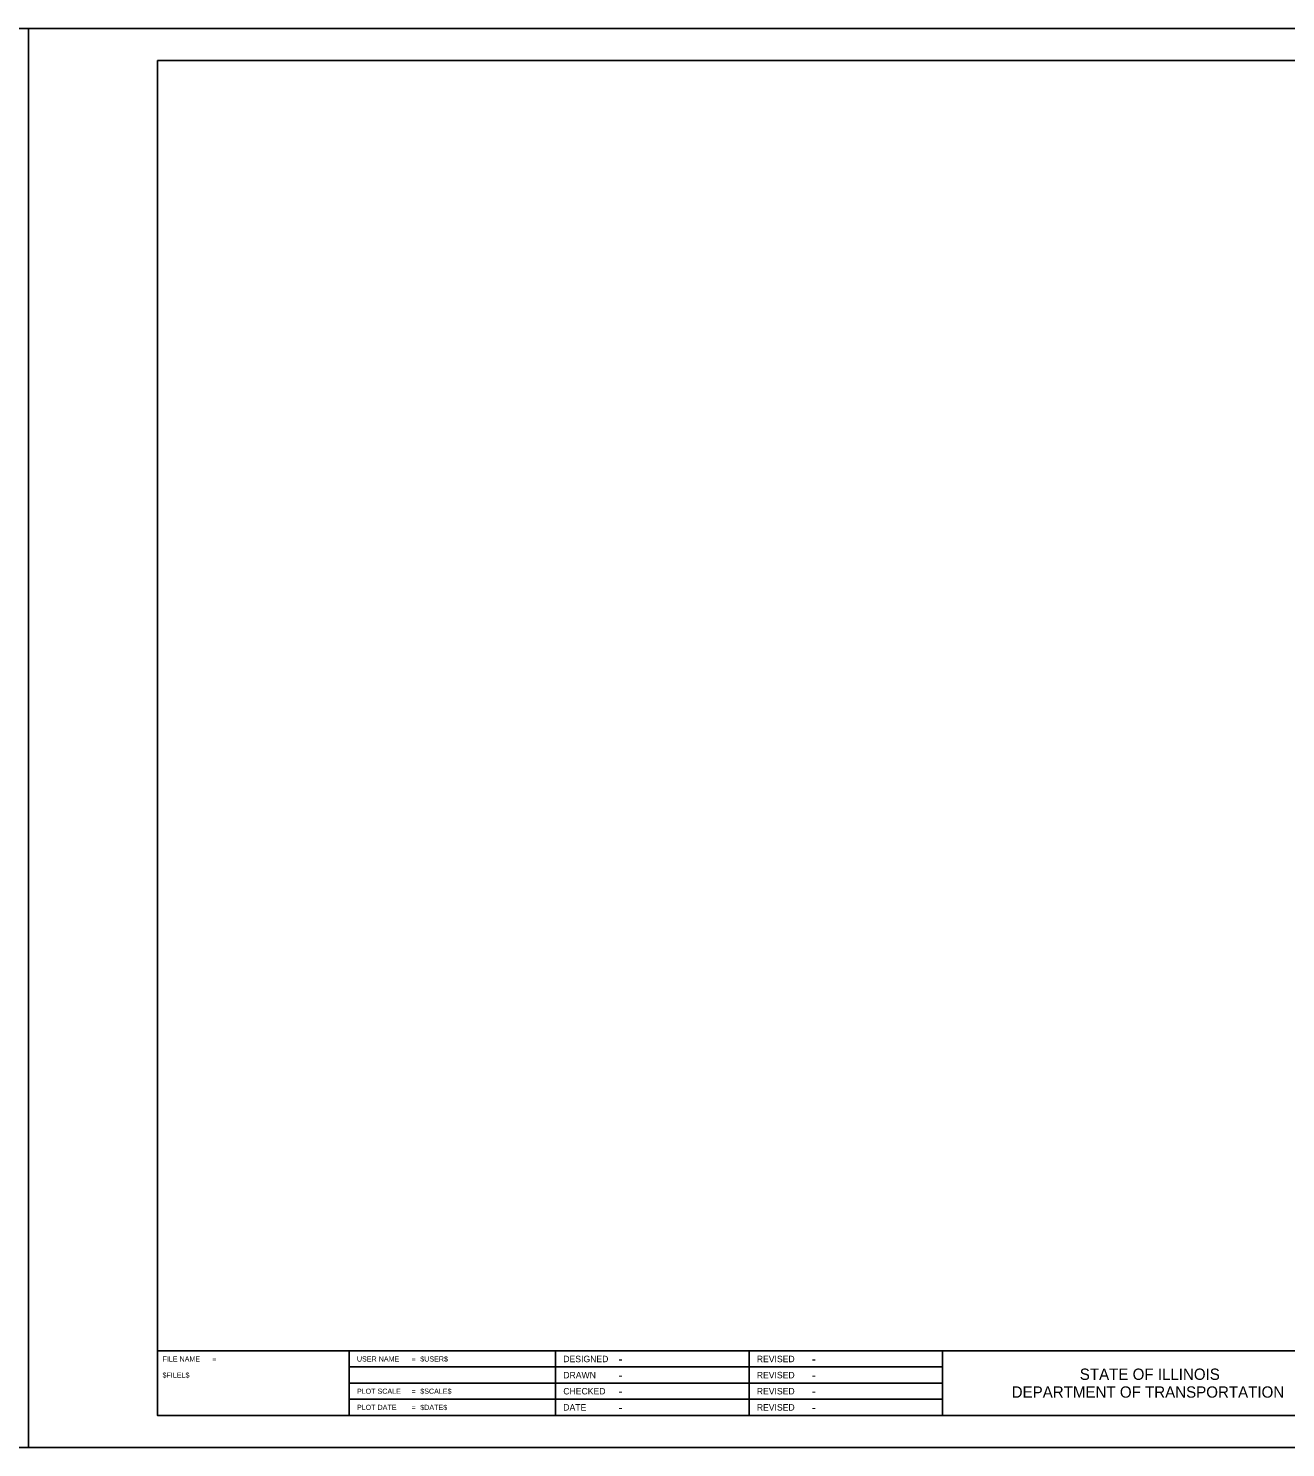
# Model space of a CAD drawing. Extents: x 1875357 to 1890680, y 2257528 to 2269761.
# Drawn here: x 1885557 to 1886532, y 2257796 to 2258896 of the extents above; entities that cross this region are included whole.
import ezdxf

# ---------------------------------------------------------------- set-up
doc = ezdxf.new("R2010")
doc.units = 0
for name, color, linetype in [('Sheets_50 Reference Boundary', 7, 'Continuous'), ('Sheets_General Details', 7, 'Continuous'), ('Sheets_Printer Plotting Border', 7, 'Continuous')]:
    doc.layers.add(name, color=color, linetype=linetype)

msp = doc.modelspace()

# ---------------------------------------------------------------- linework, layer by layer
at = {"layer": 'Sheets_50 Reference Boundary'}
msp.add_lwpolyline([(1885657.4, 2258871.4), (1887232.4, 2258871.4), (1887232.4, 2257871.4), (1885657.4, 2257871.4)], close=True, dxfattribs=at)
at = {"layer": 'Sheets_General Details'}
for p, q in [((1887257.4, 2258896.4), (1885557.4, 2258896.4)), ((1885657.4, 2257871.4), (1887232.4, 2257871.4)), ((1885806.1, 2257871.4), (1885806.1, 2257821.4)), ((1885966.1, 2257871.4), (1885966.1, 2257821.4)), ((1886116.1, 2257871.4), (1886116.1, 2257821.4)), ((1886266.1, 2257871.4), (1886266.1, 2257821.4)), ((1885806.1, 2257858.9), (1886266.1, 2257858.9)), ((1885806.1, 2257846.4), (1886266.1, 2257846.4)), ((1885806.1, 2257833.9), (1886266.1, 2257833.9)), ((1887257.4, 2257796.4), (1885557.4, 2257796.4))]:
    msp.add_line(p, q, dxfattribs=at)
msp.add_lwpolyline([(1885657.4, 2258871.4), (1887232.4, 2258871.4), (1887232.4, 2257821.4), (1885657.4, 2257821.4)], close=True, dxfattribs=at)
at = {"layer": 'Sheets_Printer Plotting Border'}
for points in [[(1883857.4, 2257796.4), (1885557.4, 2257796.4), (1885557.4, 2258896.4), (1883857.4, 2258896.4)], [(1885557.4, 2257796.4), (1887257.4, 2257796.4), (1887257.4, 2258896.4), (1885557.4, 2258896.4)]]:
    msp.add_lwpolyline(points, close=True, dxfattribs=at)

# ---------------------------------------------------------------- texts
at = {"layer": 'Sheets_General Details'}
for s, p in [('FILE NAME', (1885661.4, 2257863.1)), ('=', (1885700, 2257863.1)), ('USER NAME', (1885812.1, 2257863.1)), ('=', (1885854.5, 2257863.1)), ('$USER$', (1885861.2, 2257863.1)), ('$FILEL$', (1885661.4, 2257850.6)), ('PLOT SCALE', (1885812.1, 2257838.1)), ('=', (1885854.5, 2257838.1)), ('$SCALE$', (1885861.2, 2257838.1)), ('PLOT DATE', (1885812.1, 2257825.6)), ('=', (1885854.5, 2257825.6)), ('$DATE$', (1885861.2, 2257825.6))]:
    msp.add_text(s, height=4, rotation=360, dxfattribs=at).set_placement(p)
for s, height, p in [('DESIGNED', 5, (1885972.1, 2257862.6)), ('-', 7, (1886014.8, 2257861.6)), ('REVISED', 5, (1886122.1, 2257862.6)), ('-', 7, (1886164.8, 2257861.6)), ('DRAWN', 5, (1885972.1, 2257850.1)), ('-', 7, (1886014.8, 2257849.1)), ('REVISED', 5, (1886122.1, 2257850.1)), ('-', 7, (1886164.8, 2257849.1)), ('STATE OF ILLINOIS', 8.75, (1886372.5, 2257848.9)), ('CHECKED', 5, (1885972.1, 2257837.6)), ('-', 7, (1886014.8, 2257836.6)), ('REVISED', 5, (1886122.1, 2257837.6)), ('-', 7, (1886164.8, 2257836.6)), ('DEPARTMENT OF TRANSPORTATION', 8.75, (1886319.7, 2257835.1)), ('DATE', 5, (1885972.1, 2257825.1)), ('-', 7, (1886014.8, 2257824.1)), ('REVISED', 5, (1886122.1, 2257825.1)), ('-', 7, (1886164.8, 2257824.1))]:
    msp.add_text(s, height=height, dxfattribs=at).set_placement(p)

doc.saveas('drawing.dxf')
